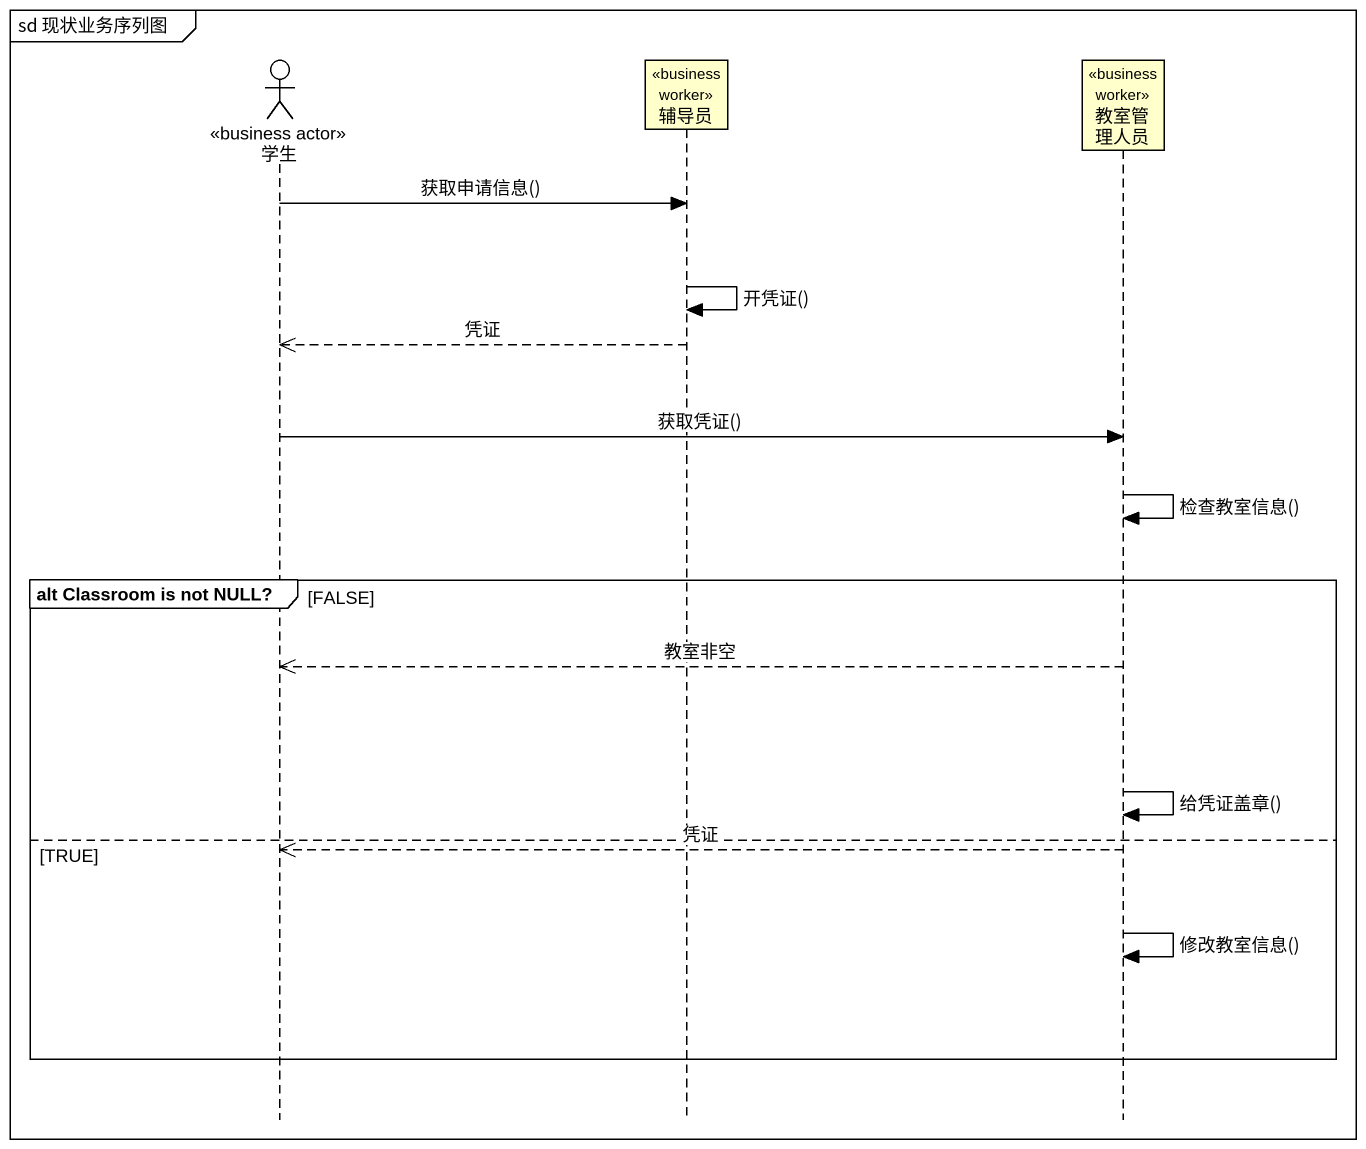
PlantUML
@startuml
mainframe sd 现状业务序列图
hide footbox
actor 学生 <<business actor>>
participant 辅导员 <<business worker>>
participant 教室管理人员 <<business worker>>

学生 -> 辅导员 : 获取申请信息()
辅导员 -> 辅导员 : 开凭证()
辅导员 -->> 学生 : 凭证
学生 -> 教室管理人员 : 获取凭证()
教室管理人员 -> 教室管理人员 : 检查教室信息()
group alt Classroom is not NULL? [FALSE]
  教室管理人员 -->> 学生 : 教室非空
  教室管理人员 -> 教室管理人员 : 给凭证盖章()
else TRUE
  教室管理人员 -->> 学生 : 凭证
  教室管理人员 -> 教室管理人员 : 修改教室信息()
end
@enduml
